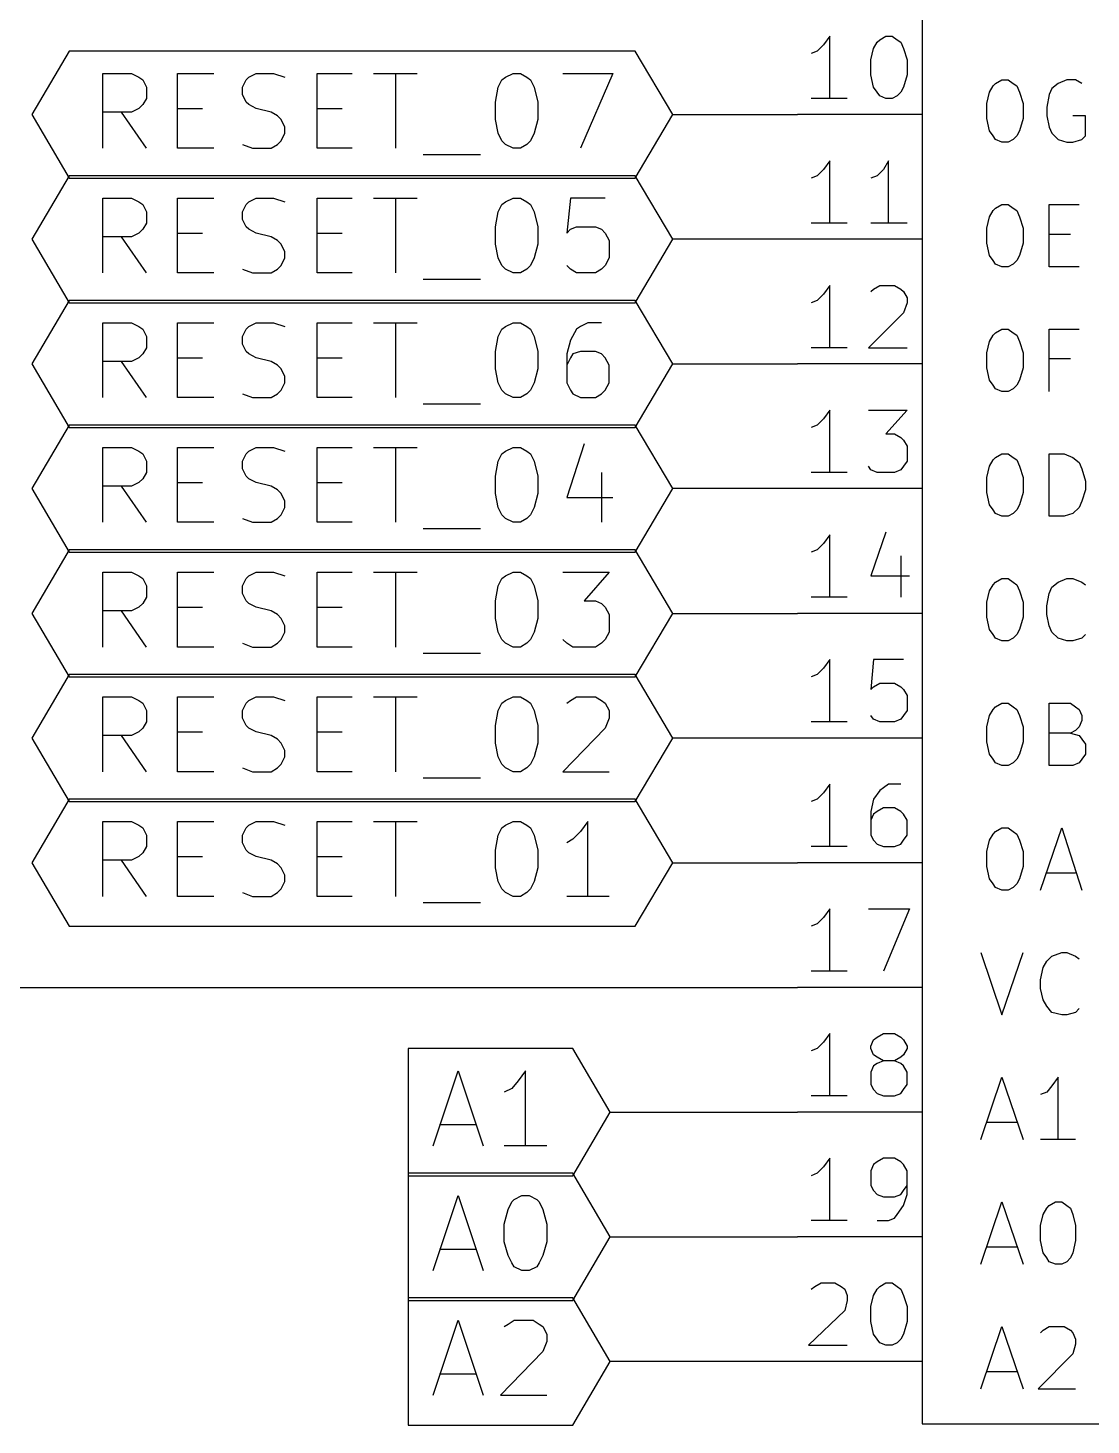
# Model space of a CAD drawing. Extents: x 10 to 287, y -200 to -10.
# Drawn here: x 35.13 to 56.78, y -92.74 to -64.27 of the extents above; entities that cross this region are included whole.
import ezdxf

# ---------------------------------------------------------------- set-up
doc = ezdxf.new("R2010")
doc.units = 0
doc.header["$MEASUREMENT"] = 0
for name, color, linetype in [('CYAN2', 4, 'CONTINUOUS'), ('GREEN2', 3, 'CONTINUOUS'), ('LYELLOW', 51, 'CONTINUOUS'), ('RED2', 1, 'CONTINUOUS')]:
    doc.layers.add(name, color=color, linetype=linetype)

msp = doc.modelspace()

# ---------------------------------------------------------------- linework, layer by layer
at = {"layer": 'CYAN2', "linetype": 'CONTINUOUS'}
for p, q in [((54.7116, -65.5828), (54.7878, -65.4558)), ((54.7878, -65.4558), (54.8386, -65.405)), ((54.8386, -65.405), (54.9656, -65.3288)), ((54.9656, -65.3288), (55.0926, -65.3288)), ((55.0926, -65.3288), (55.1942, -65.405)), ((55.1942, -65.405), (55.2704, -65.4558)), ((55.2704, -65.4558), (55.3212, -65.5828)), ((56.1086, -65.405), (55.9816, -65.5066)), ((56.2864, -65.3288), (56.1086, -65.405)), ((56.4642, -65.3288), (56.2864, -65.3288)), ((56.5912, -65.405), (56.4642, -65.3288)), ((54.6608, -65.8114), (54.7116, -65.5828)), ((55.3212, -65.5828), (55.3974, -65.8114)), ((55.9308, -65.6336), (55.88, -65.8876)), ((55.9816, -65.5066), (55.9308, -65.6336)), ((54.6608, -66.1162), (54.6608, -65.8114)), ((55.3974, -65.8114), (55.3974, -66.1162)), ((55.88, -65.8876), (55.88, -66.0654)), ((54.7116, -66.3702), (54.6608, -66.1162)), ((55.3974, -66.1162), (55.3212, -66.3702)), ((55.88, -66.0654), (55.9308, -66.294)), ((55.9308, -66.294), (55.9816, -66.421)), ((56.6674, -66.0654), (56.4134, -66.0654)), ((56.6674, -66.4718), (56.6674, -66.0654)), ((54.7878, -66.4718), (54.7116, -66.3702)), ((54.8386, -66.548), (54.7878, -66.4718)), ((54.9656, -66.5988), (54.8386, -66.548)), ((55.1942, -66.548), (55.0926, -66.5988)), ((55.2704, -66.4718), (55.1942, -66.548)), ((55.3212, -66.3702), (55.2704, -66.4718)), ((55.9816, -66.421), (56.1086, -66.548)), ((56.1086, -66.548), (56.2864, -66.5988)), ((56.4134, -66.5988), (56.5912, -66.548)), ((56.5912, -66.548), (56.6674, -66.4718)), ((55.0926, -66.5988), (54.9656, -66.5988)), ((56.2864, -66.5988), (56.4134, -66.5988)), ((54.7116, -68.1228), (54.7878, -67.9958)), ((54.7878, -67.9958), (54.8386, -67.945)), ((54.8386, -67.945), (54.9656, -67.8688)), ((54.9656, -67.8688), (55.0926, -67.8688)), ((55.0926, -67.8688), (55.1942, -67.945)), ((55.1942, -67.945), (55.2704, -67.9958)), ((55.2704, -67.9958), (55.3212, -68.1228)), ((55.9308, -69.1388), (55.9308, -67.8688)), ((55.9308, -67.8688), (56.5404, -67.8688)), ((54.6608, -68.3514), (54.7116, -68.1228)), ((55.3212, -68.1228), (55.3974, -68.3514)), ((54.6608, -68.6562), (54.6608, -68.3514)), ((55.3974, -68.3514), (55.3974, -68.6562)), ((55.9308, -68.4784), (56.3626, -68.4784)), ((54.7116, -68.9102), (54.6608, -68.6562)), ((55.3974, -68.6562), (55.3212, -68.9102)), ((54.7878, -69.0118), (54.7116, -68.9102)), ((54.8386, -69.088), (54.7878, -69.0118)), ((54.9656, -69.1388), (54.8386, -69.088)), ((55.0926, -69.1388), (54.9656, -69.1388)), ((55.1942, -69.088), (55.0926, -69.1388)), ((55.2704, -69.0118), (55.1942, -69.088)), ((55.3212, -68.9102), (55.2704, -69.0118)), ((56.5404, -69.1388), (55.9308, -69.1388)), ((54.7116, -70.6628), (54.7878, -70.5358)), ((54.7878, -70.5358), (54.8386, -70.485)), ((54.8386, -70.485), (54.9656, -70.4088)), ((54.9656, -70.4088), (55.0926, -70.4088)), ((55.0926, -70.4088), (55.1942, -70.485)), ((55.1942, -70.485), (55.2704, -70.5358)), ((55.2704, -70.5358), (55.3212, -70.6628)), ((55.9308, -71.6788), (55.9308, -70.4088)), ((55.9308, -70.4088), (56.5404, -70.4088)), ((54.6608, -70.8914), (54.7116, -70.6628)), ((55.3212, -70.6628), (55.3974, -70.8914)), ((54.6608, -71.1962), (54.6608, -70.8914)), ((55.3974, -70.8914), (55.3974, -71.1962)), ((56.3626, -71.0184), (55.9308, -71.0184)), ((54.7116, -71.4502), (54.6608, -71.1962)), ((55.3974, -71.1962), (55.3212, -71.4502)), ((54.7878, -71.5518), (54.7116, -71.4502)), ((54.8386, -71.628), (54.7878, -71.5518)), ((54.9656, -71.6788), (54.8386, -71.628)), ((55.0926, -71.6788), (54.9656, -71.6788)), ((55.1942, -71.628), (55.0926, -71.6788)), ((55.2704, -71.5518), (55.1942, -71.628)), ((55.3212, -71.4502), (55.2704, -71.5518)), ((54.7116, -73.2028), (54.7878, -73.0758)), ((54.7878, -73.0758), (54.8386, -73.025)), ((54.8386, -73.025), (54.9656, -72.9488)), ((54.9656, -72.9488), (55.0926, -72.9488)), ((55.0926, -72.9488), (55.1942, -73.025)), ((55.1942, -73.025), (55.2704, -73.0758)), ((55.2704, -73.0758), (55.3212, -73.2028)), ((55.9308, -74.2188), (55.9308, -72.9488)), ((55.9308, -72.9488), (56.2356, -72.9488)), ((56.2356, -72.9488), (56.4134, -73.025)), ((56.4134, -73.025), (56.5404, -73.1266)), ((56.5404, -73.1266), (56.5912, -73.2536)), ((54.6608, -73.4314), (54.7116, -73.2028)), ((55.3212, -73.2028), (55.3974, -73.4314)), ((56.5912, -73.2536), (56.6674, -73.5076)), ((54.6608, -73.7362), (54.6608, -73.4314)), ((55.3974, -73.4314), (55.3974, -73.7362)), ((56.6674, -73.6854), (56.5912, -73.914)), ((56.6674, -73.5076), (56.6674, -73.6854)), ((54.7116, -73.9902), (54.6608, -73.7362)), ((54.7878, -74.0918), (54.7116, -73.9902)), ((55.3212, -73.9902), (55.2704, -74.0918)), ((55.3974, -73.7362), (55.3212, -73.9902)), ((56.5912, -73.914), (56.5404, -74.041)), ((54.8386, -74.168), (54.7878, -74.0918)), ((54.9656, -74.2188), (54.8386, -74.168)), ((55.0926, -74.2188), (54.9656, -74.2188)), ((55.1942, -74.168), (55.0926, -74.2188)), ((55.2704, -74.0918), (55.1942, -74.168)), ((56.2356, -74.2188), (55.9308, -74.2188)), ((56.4134, -74.168), (56.2356, -74.2188)), ((56.5404, -74.041), (56.4134, -74.168)), ((54.7116, -75.7428), (54.7878, -75.6158)), ((54.7878, -75.6158), (54.8386, -75.565)), ((54.8386, -75.565), (54.9656, -75.4888)), ((54.9656, -75.4888), (55.0926, -75.4888)), ((55.0926, -75.4888), (55.1942, -75.565)), ((55.1942, -75.565), (55.2704, -75.6158)), ((55.2704, -75.6158), (55.3212, -75.7428)), ((55.9308, -75.7936), (55.9816, -75.6666)), ((55.9816, -75.6666), (56.1086, -75.565)), ((56.1086, -75.565), (56.2864, -75.4888)), ((56.2864, -75.4888), (56.4134, -75.4888)), ((56.4134, -75.4888), (56.5912, -75.565)), ((56.5912, -75.565), (56.6674, -75.6158)), ((54.6608, -75.9714), (54.7116, -75.7428)), ((54.6608, -76.2762), (54.6608, -75.9714)), ((55.3212, -75.7428), (55.3974, -75.9714)), ((55.3974, -75.9714), (55.3974, -76.2762)), ((55.88, -76.0476), (55.9308, -75.7936)), ((55.88, -76.2254), (55.88, -76.0476)), ((55.9308, -76.454), (55.88, -76.2254)), ((54.7116, -76.5302), (54.6608, -76.2762)), ((54.7878, -76.6318), (54.7116, -76.5302)), ((55.3212, -76.5302), (55.2704, -76.6318)), ((55.3974, -76.2762), (55.3212, -76.5302)), ((55.9816, -76.581), (55.9308, -76.454)), ((54.8386, -76.708), (54.7878, -76.6318)), ((54.9656, -76.7588), (54.8386, -76.708)), ((55.0926, -76.7588), (54.9656, -76.7588)), ((55.1942, -76.708), (55.0926, -76.7588)), ((55.2704, -76.6318), (55.1942, -76.708)), ((56.1086, -76.708), (55.9816, -76.581)), ((56.2864, -76.7588), (56.1086, -76.708)), ((56.4134, -76.7588), (56.2864, -76.7588)), ((56.5912, -76.708), (56.4134, -76.7588)), ((56.6674, -76.6318), (56.5912, -76.708)), ((54.7116, -78.2828), (54.7878, -78.1558)), ((54.7878, -78.1558), (54.8386, -78.105)), ((54.8386, -78.105), (54.9656, -78.0288)), ((54.9656, -78.0288), (55.0926, -78.0288)), ((55.0926, -78.0288), (55.1942, -78.105)), ((55.1942, -78.105), (55.2704, -78.1558)), ((55.2704, -78.1558), (55.3212, -78.2828)), ((55.9308, -79.2988), (55.9308, -78.0288)), ((55.9308, -78.0288), (56.3626, -78.0288)), ((56.3626, -78.0288), (56.4642, -78.105)), ((56.4642, -78.105), (56.5404, -78.1558)), ((56.5404, -78.1558), (56.5912, -78.2828)), ((54.6608, -78.5114), (54.7116, -78.2828)), ((54.6608, -78.8162), (54.6608, -78.5114)), ((55.3212, -78.2828), (55.3974, -78.5114)), ((55.3974, -78.5114), (55.3974, -78.8162)), ((56.5404, -78.5114), (56.4642, -78.5876)), ((56.5912, -78.3844), (56.5404, -78.5114)), ((56.5912, -78.2828), (56.5912, -78.3844)), ((54.7116, -79.0702), (54.6608, -78.8162)), ((55.3974, -78.8162), (55.3212, -79.0702)), ((56.3626, -78.6384), (55.9308, -78.6384)), ((56.4642, -78.5876), (56.3626, -78.6384)), ((56.3626, -78.6384), (56.5404, -78.6892)), ((56.5404, -78.6892), (56.5912, -78.7654)), ((56.5912, -78.7654), (56.6674, -78.867)), ((54.7878, -79.1718), (54.7116, -79.0702)), ((55.3212, -79.0702), (55.2704, -79.1718)), ((56.6674, -79.0702), (56.5912, -79.1718)), ((56.6674, -78.867), (56.6674, -79.0702)), ((54.8386, -79.248), (54.7878, -79.1718)), ((54.9656, -79.2988), (54.8386, -79.248)), ((55.0926, -79.2988), (54.9656, -79.2988)), ((55.1942, -79.248), (55.0926, -79.2988)), ((55.2704, -79.1718), (55.1942, -79.248)), ((56.4134, -79.2988), (55.9308, -79.2988)), ((56.5404, -79.248), (56.4134, -79.2988)), ((56.5912, -79.1718), (56.5404, -79.248)), ((54.6608, -81.0514), (54.7116, -80.8228)), ((54.7116, -80.8228), (54.7878, -80.6958)), ((54.7878, -80.6958), (54.8386, -80.645)), ((54.8386, -80.645), (54.9656, -80.5688)), ((54.9656, -80.5688), (55.0926, -80.5688)), ((55.0926, -80.5688), (55.1942, -80.645)), ((55.1942, -80.645), (55.2704, -80.6958)), ((55.2704, -80.6958), (55.3212, -80.8228)), ((55.3212, -80.8228), (55.3974, -81.0514)), ((55.753, -81.8388), (56.1848, -80.5688)), ((56.1848, -80.5688), (56.5912, -81.8388)), ((54.6608, -81.3562), (54.6608, -81.0514)), ((55.3974, -81.0514), (55.3974, -81.3562)), ((54.7116, -81.6102), (54.6608, -81.3562)), ((55.3974, -81.3562), (55.3212, -81.6102)), ((54.7878, -81.7118), (54.7116, -81.6102)), ((55.3212, -81.6102), (55.2704, -81.7118)), ((55.88, -81.4832), (56.4642, -81.4832)), ((54.8386, -81.788), (54.7878, -81.7118)), ((54.9656, -81.8388), (54.8386, -81.788)), ((55.0926, -81.8388), (54.9656, -81.8388)), ((55.1942, -81.788), (55.0926, -81.8388)), ((55.2704, -81.7118), (55.1942, -81.788)), ((54.5338, -83.1088), (54.9656, -84.3788)), ((54.9656, -84.3788), (55.3974, -83.1088)), ((55.8038, -83.4136), (55.88, -83.2866)), ((55.88, -83.2866), (55.9816, -83.185)), ((55.9816, -83.185), (56.1848, -83.1088)), ((56.1848, -83.1088), (56.2864, -83.1088)), ((56.2864, -83.1088), (56.4642, -83.185)), ((56.4642, -83.185), (56.5404, -83.2358)), ((55.753, -83.6676), (55.8038, -83.4136)), ((55.753, -83.8454), (55.753, -83.6676)), ((55.8038, -84.074), (55.753, -83.8454)), ((55.88, -84.201), (55.8038, -84.074)), ((55.9816, -84.328), (55.88, -84.201)), ((56.1848, -84.3788), (55.9816, -84.328)), ((56.2864, -84.3788), (56.1848, -84.3788)), ((56.4642, -84.328), (56.2864, -84.3788)), ((56.5404, -84.2518), (56.4642, -84.328)), ((54.5338, -86.9188), (54.9656, -85.6488)), ((54.9656, -85.6488), (55.3974, -86.9188)), ((56.1086, -85.6488), (55.9816, -85.8266)), ((56.1086, -86.9188), (56.1086, -85.6488)), ((55.9816, -85.8266), (55.88, -85.9536)), ((55.88, -85.9536), (55.753, -86.0044)), ((54.6608, -86.5632), (55.2704, -86.5632)), ((56.4642, -86.9188), (55.753, -86.9188)), ((54.5338, -89.4588), (54.9656, -88.1888)), ((54.9656, -88.1888), (55.3974, -89.4588)), ((55.9308, -88.265), (56.0578, -88.1888)), ((56.0578, -88.1888), (56.1848, -88.1888)), ((56.1848, -88.1888), (56.2864, -88.265)), ((55.753, -88.6714), (55.8038, -88.4428)), ((55.8038, -88.4428), (55.88, -88.3158)), ((55.88, -88.3158), (55.9308, -88.265)), ((56.2864, -88.265), (56.3626, -88.3158)), ((56.3626, -88.3158), (56.4134, -88.4428)), ((56.4134, -88.4428), (56.4642, -88.6714)), ((55.753, -88.9762), (55.753, -88.6714)), ((56.4642, -88.6714), (56.4642, -88.9762)), ((55.8038, -89.2302), (55.753, -88.9762)), ((56.4642, -88.9762), (56.4134, -89.2302)), ((54.6608, -89.1032), (55.2704, -89.1032)), ((55.88, -89.3318), (55.8038, -89.2302)), ((55.9308, -89.408), (55.88, -89.3318)), ((56.3626, -89.3318), (56.2864, -89.408)), ((56.4134, -89.2302), (56.3626, -89.3318)), ((56.0578, -89.4588), (55.9308, -89.408)), ((56.1848, -89.4588), (56.0578, -89.4588)), ((56.2864, -89.408), (56.1848, -89.4588)), ((54.5338, -91.9988), (54.9656, -90.7288)), ((54.9656, -90.7288), (55.3974, -91.9988)), ((55.8038, -90.805), (55.9308, -90.7288)), ((55.9308, -90.7288), (56.2356, -90.7288)), ((56.2356, -90.7288), (56.3626, -90.805)), ((55.753, -90.8558), (55.8038, -90.805)), ((56.3626, -90.805), (56.4134, -90.8558)), ((56.4134, -90.8558), (56.4642, -90.9828)), ((56.4642, -90.9828), (56.4642, -91.0844)), ((56.4134, -91.2876), (55.7022, -91.9988)), ((56.4642, -91.0844), (56.4134, -91.2876)), ((54.6608, -91.6432), (55.2704, -91.6432)), ((55.7022, -91.9988), (56.4642, -91.9988))]:
    msp.add_line(p, q, dxfattribs=at)
at = {"layer": 'GREEN2', "linetype": 'CONTINUOUS'}
for p, q in [((48.26, -66.04), (50.8, -66.04)), ((50.8, -68.58), (48.26, -68.58)), ((48.26, -71.12), (50.8, -71.12)), ((50.8, -73.66), (48.26, -73.66)), ((48.26, -76.2), (50.8, -76.2)), ((50.8, -78.74), (48.26, -78.74)), ((48.26, -81.28), (50.8, -81.28)), ((33.02, -83.82), (50.8, -83.82)), ((46.99, -86.36), (50.8, -86.36)), ((46.99, -88.9), (50.8, -88.9)), ((50.8, -91.44), (46.99, -91.44))]:
    msp.add_line(p, q, dxfattribs=at)
at = {"layer": 'LYELLOW', "linetype": 'CONTINUOUS'}
for p, q in [((53.34, -41.91), (53.34, -92.71)), ((53.34, -92.71), (76.2, -92.71))]:
    msp.add_line(p, q, dxfattribs=at)
at = {"layer": 'RED2', "linetype": 'CONTINUOUS'}
for p, q in [((53.34, -41.91), (53.34, -92.71)), ((51.4604, -64.4398), (51.3334, -64.6176)), ((51.4604, -65.7098), (51.4604, -64.4398)), ((52.3494, -64.6938), (52.4256, -64.5668)), ((52.4256, -64.5668), (52.4764, -64.516)), ((52.4764, -64.516), (52.6034, -64.4398)), ((52.6034, -64.4398), (52.7304, -64.4398)), ((52.7304, -64.4398), (52.832, -64.516)), ((52.832, -64.516), (52.9082, -64.5668)), ((52.9082, -64.5668), (52.959, -64.6938)), ((35.9664, -64.7446), (35.2044, -66.04)), ((47.498, -64.7446), (35.9664, -64.7446)), ((48.26, -66.04), (47.498, -64.7446)), ((51.2064, -64.7446), (51.0794, -64.7954)), ((51.3334, -64.6176), (51.2064, -64.7446)), ((52.2986, -64.9224), (52.3494, -64.6938)), ((52.959, -64.6938), (53.0352, -64.9224)), ((52.2986, -65.2272), (52.2986, -64.9224)), ((53.0352, -64.9224), (53.0352, -65.2272)), ((36.6522, -66.7258), (36.6522, -65.2018)), ((36.6522, -65.2018), (37.2364, -65.2018)), ((37.2364, -65.2018), (37.3888, -65.278)), ((37.3888, -65.278), (37.465, -65.3288)), ((37.465, -65.3288), (37.5412, -65.4812)), ((38.1762, -66.7258), (38.1762, -65.2018)), ((38.1762, -65.2018), (38.9128, -65.2018)), ((39.497, -65.4812), (39.5732, -65.3288)), ((39.5732, -65.3288), (39.624, -65.278)), ((39.624, -65.278), (39.7764, -65.2018)), ((39.7764, -65.2018), (40.132, -65.2018)), ((40.132, -65.2018), (40.3606, -65.278)), ((41.021, -66.7258), (41.021, -65.2018)), ((41.021, -65.2018), (41.7322, -65.2018)), ((42.164, -65.2018), (43.053, -65.2018)), ((42.6212, -66.7258), (42.6212, -65.2018)), ((44.704, -65.4812), (44.7802, -65.3288)), ((44.7802, -65.3288), (44.8564, -65.278)), ((44.8564, -65.278), (45.0088, -65.2018)), ((45.0088, -65.2018), (45.1612, -65.2018)), ((45.1612, -65.2018), (45.2882, -65.278)), ((45.2882, -65.278), (45.3644, -65.3288)), ((45.3644, -65.3288), (45.4406, -65.4812)), ((46.0248, -65.2018), (47.0408, -65.2018)), ((47.0408, -65.2018), (46.3804, -66.7258)), ((52.3494, -65.4812), (52.2986, -65.2272)), ((53.0352, -65.2272), (52.959, -65.4812)), ((37.5412, -65.7098), (37.465, -65.8368)), ((37.5412, -65.4812), (37.5412, -65.7098)), ((39.497, -65.6336), (39.497, -65.4812)), ((39.5732, -65.786), (39.497, -65.6336)), ((44.6532, -65.786), (44.704, -65.4812)), ((45.4406, -65.4812), (45.5168, -65.786)), ((51.816, -65.7098), (51.0794, -65.7098)), ((52.4256, -65.5828), (52.3494, -65.4812)), ((52.4764, -65.659), (52.4256, -65.5828)), ((52.6034, -65.7098), (52.4764, -65.659)), ((52.7304, -65.7098), (52.6034, -65.7098)), ((52.832, -65.659), (52.7304, -65.7098)), ((52.9082, -65.5828), (52.832, -65.659)), ((52.959, -65.4812), (52.9082, -65.5828)), ((37.2364, -65.9892), (36.6522, -65.9892)), ((37.5412, -66.7258), (37.0332, -65.9892)), ((37.3888, -65.913), (37.2364, -65.9892)), ((37.465, -65.8368), (37.3888, -65.913)), ((38.1762, -65.913), (38.6842, -65.913)), ((39.624, -65.8368), (39.5732, -65.786)), ((39.7764, -65.913), (39.624, -65.8368)), ((40.0812, -65.9892), (39.7764, -65.913)), ((40.2082, -66.0654), (40.0812, -65.9892)), ((41.021, -65.913), (41.529, -65.913)), ((44.6532, -66.1416), (44.6532, -65.786)), ((45.5168, -65.786), (45.5168, -66.1416)), ((35.2044, -66.04), (35.9664, -67.3354)), ((40.2844, -66.1416), (40.2082, -66.0654)), ((40.3606, -66.294), (40.2844, -66.1416)), ((40.3606, -66.421), (40.3606, -66.294)), ((44.704, -66.421), (44.6532, -66.1416)), ((45.5168, -66.1416), (45.4406, -66.421)), ((47.498, -67.3354), (48.26, -66.04)), ((53.34, -66.04), (50.8, -66.04)), ((40.2082, -66.6496), (40.2844, -66.5734)), ((40.2844, -66.5734), (40.3606, -66.421)), ((44.7802, -66.5734), (44.704, -66.421)), ((44.8564, -66.6496), (44.7802, -66.5734)), ((45.3644, -66.5734), (45.2882, -66.6496)), ((45.4406, -66.421), (45.3644, -66.5734)), ((38.9128, -66.7258), (38.1762, -66.7258)), ((39.497, -66.6496), (39.7002, -66.7258)), ((39.7002, -66.7258), (40.0812, -66.7258)), ((40.0812, -66.7258), (40.2082, -66.6496)), ((41.7322, -66.7258), (41.021, -66.7258)), ((43.18, -66.8528), (44.3484, -66.8528)), ((45.0088, -66.7258), (44.8564, -66.6496)), ((45.1612, -66.7258), (45.0088, -66.7258)), ((45.2882, -66.6496), (45.1612, -66.7258)), ((51.3334, -67.1576), (51.2064, -67.2846)), ((51.4604, -66.9798), (51.3334, -67.1576)), ((51.4604, -68.2498), (51.4604, -66.9798)), ((52.5526, -67.1576), (52.4256, -67.2846)), ((52.6542, -66.9798), (52.5526, -67.1576)), ((52.6542, -68.2498), (52.6542, -66.9798)), ((35.9664, -67.2846), (35.2044, -68.58)), ((47.498, -67.2846), (35.9664, -67.2846)), ((35.9664, -67.3354), (47.498, -67.3354)), ((48.26, -68.58), (47.498, -67.2846)), ((51.2064, -67.2846), (51.0794, -67.3354)), ((52.4256, -67.2846), (52.2986, -67.3354)), ((36.6522, -69.2658), (36.6522, -67.7418)), ((36.6522, -67.7418), (37.2364, -67.7418)), ((37.2364, -67.7418), (37.3888, -67.818)), ((37.3888, -67.818), (37.465, -67.8688)), ((37.465, -67.8688), (37.5412, -68.0212)), ((38.1762, -69.2658), (38.1762, -67.7418)), ((38.1762, -67.7418), (38.9128, -67.7418)), ((39.497, -68.0212), (39.5732, -67.8688)), ((39.5732, -67.8688), (39.624, -67.818)), ((39.624, -67.818), (39.7764, -67.7418)), ((39.7764, -67.7418), (40.132, -67.7418)), ((40.132, -67.7418), (40.3606, -67.818)), ((41.021, -69.2658), (41.021, -67.7418)), ((41.021, -67.7418), (41.7322, -67.7418)), ((42.164, -67.7418), (43.053, -67.7418)), ((42.6212, -69.2658), (42.6212, -67.7418)), ((44.704, -68.0212), (44.7802, -67.8688)), ((44.7802, -67.8688), (44.8564, -67.818)), ((44.8564, -67.818), (45.0088, -67.7418)), ((45.0088, -67.7418), (45.1612, -67.7418)), ((45.1612, -67.7418), (45.2882, -67.818)), ((45.2882, -67.818), (45.3644, -67.8688)), ((45.3644, -67.8688), (45.4406, -68.0212)), ((46.1772, -67.7418), (46.101, -68.453)), ((46.8884, -67.7418), (46.1772, -67.7418)), ((37.5412, -68.2498), (37.465, -68.3768)), ((37.5412, -68.0212), (37.5412, -68.2498)), ((39.497, -68.1736), (39.497, -68.0212)), ((39.5732, -68.326), (39.497, -68.1736)), ((44.6532, -68.326), (44.704, -68.0212)), ((45.4406, -68.0212), (45.5168, -68.326)), ((51.816, -68.2498), (51.0794, -68.2498)), ((53.0352, -68.2498), (52.2986, -68.2498)), ((35.2044, -68.58), (35.9664, -69.8754)), ((37.2364, -68.5292), (36.6522, -68.5292)), ((37.5412, -69.2658), (37.0332, -68.5292)), ((37.3888, -68.453), (37.2364, -68.5292)), ((37.465, -68.3768), (37.3888, -68.453)), ((38.1762, -68.453), (38.6842, -68.453)), ((39.624, -68.3768), (39.5732, -68.326)), ((39.7764, -68.453), (39.624, -68.3768)), ((40.0812, -68.5292), (39.7764, -68.453)), ((40.2082, -68.6054), (40.0812, -68.5292)), ((41.021, -68.453), (41.529, -68.453)), ((44.6532, -68.6816), (44.6532, -68.326)), ((45.5168, -68.326), (45.5168, -68.6816)), ((46.101, -68.453), (46.1772, -68.3768)), ((46.1772, -68.3768), (46.3042, -68.326)), ((46.3042, -68.326), (46.6852, -68.326)), ((46.6852, -68.326), (46.8122, -68.3768)), ((46.8122, -68.3768), (46.8884, -68.453)), ((46.8884, -68.453), (46.9646, -68.6054)), ((47.498, -69.8754), (48.26, -68.58)), ((53.34, -68.58), (50.8, -68.58)), ((40.2844, -68.6816), (40.2082, -68.6054)), ((40.3606, -68.834), (40.2844, -68.6816)), ((40.3606, -68.961), (40.3606, -68.834)), ((44.704, -68.961), (44.6532, -68.6816)), ((45.5168, -68.6816), (45.4406, -68.961)), ((46.9646, -68.6054), (46.9646, -68.961)), ((40.2082, -69.1896), (40.2844, -69.1134)), ((40.2844, -69.1134), (40.3606, -68.961)), ((44.7802, -69.1134), (44.704, -68.961)), ((44.8564, -69.1896), (44.7802, -69.1134)), ((45.3644, -69.1134), (45.2882, -69.1896)), ((45.4406, -68.961), (45.3644, -69.1134)), ((46.1772, -69.1896), (46.101, -69.1134)), ((46.8884, -69.1134), (46.8122, -69.1896)), ((46.9646, -68.961), (46.8884, -69.1134)), ((38.9128, -69.2658), (38.1762, -69.2658)), ((39.497, -69.1896), (39.7002, -69.2658)), ((39.7002, -69.2658), (40.0812, -69.2658)), ((40.0812, -69.2658), (40.2082, -69.1896)), ((41.7322, -69.2658), (41.021, -69.2658)), ((43.18, -69.3928), (44.3484, -69.3928)), ((45.0088, -69.2658), (44.8564, -69.1896)), ((45.1612, -69.2658), (45.0088, -69.2658)), ((45.2882, -69.1896), (45.1612, -69.2658)), ((46.3042, -69.2658), (46.1772, -69.1896)), ((46.6852, -69.2658), (46.3042, -69.2658)), ((46.8122, -69.1896), (46.6852, -69.2658)), ((51.3334, -69.6976), (51.2064, -69.8246)), ((51.4604, -69.5198), (51.3334, -69.6976)), ((51.4604, -70.7898), (51.4604, -69.5198)), ((52.2986, -69.6468), (52.3494, -69.596)), ((52.3494, -69.596), (52.4764, -69.5198)), ((52.4764, -69.5198), (52.7812, -69.5198)), ((52.7812, -69.5198), (52.9082, -69.596)), ((52.9082, -69.596), (52.959, -69.6468)), ((52.959, -69.6468), (53.0352, -69.7738)), ((35.9664, -69.8246), (35.2044, -71.12)), ((47.498, -69.8246), (35.9664, -69.8246)), ((35.9664, -69.8754), (47.498, -69.8754)), ((48.26, -71.12), (47.498, -69.8246)), ((51.2064, -69.8246), (51.0794, -69.8754)), ((53.0352, -69.8754), (52.959, -70.0786)), ((53.0352, -69.7738), (53.0352, -69.8754)), ((36.6522, -71.8058), (36.6522, -70.2818)), ((36.6522, -70.2818), (37.2364, -70.2818)), ((37.2364, -70.2818), (37.3888, -70.358)), ((38.1762, -71.8058), (38.1762, -70.2818)), ((38.1762, -70.2818), (38.9128, -70.2818)), ((39.624, -70.358), (39.7764, -70.2818)), ((39.7764, -70.2818), (40.132, -70.2818)), ((40.132, -70.2818), (40.3606, -70.358)), ((41.021, -71.8058), (41.021, -70.2818)), ((41.021, -70.2818), (41.7322, -70.2818)), ((42.164, -70.2818), (43.053, -70.2818)), ((42.6212, -71.8058), (42.6212, -70.2818)), ((44.8564, -70.358), (45.0088, -70.2818)), ((45.0088, -70.2818), (45.1612, -70.2818)), ((45.1612, -70.2818), (45.2882, -70.358)), ((46.5328, -70.2818), (46.3804, -70.358)), ((46.8122, -70.2818), (46.5328, -70.2818)), ((52.959, -70.0786), (52.2478, -70.7898)), ((37.3888, -70.358), (37.465, -70.4088)), ((37.465, -70.4088), (37.5412, -70.5612)), ((37.5412, -70.5612), (37.5412, -70.7898)), ((39.497, -70.5612), (39.5732, -70.4088)), ((39.497, -70.7136), (39.497, -70.5612)), ((39.5732, -70.4088), (39.624, -70.358)), ((44.6532, -70.866), (44.704, -70.5612)), ((44.704, -70.5612), (44.7802, -70.4088)), ((44.7802, -70.4088), (44.8564, -70.358)), ((45.2882, -70.358), (45.3644, -70.4088)), ((45.3644, -70.4088), (45.4406, -70.5612)), ((45.4406, -70.5612), (45.5168, -70.866)), ((46.3042, -70.4088), (46.1772, -70.6374)), ((46.3804, -70.358), (46.3042, -70.4088)), ((37.5412, -70.7898), (37.465, -70.9168)), ((39.5732, -70.866), (39.497, -70.7136)), ((39.624, -70.9168), (39.5732, -70.866)), ((44.6532, -71.2216), (44.6532, -70.866)), ((45.5168, -70.866), (45.5168, -71.2216)), ((46.1772, -70.6374), (46.101, -70.9168)), ((46.3804, -70.866), (46.228, -70.9168)), ((46.6852, -70.866), (46.3804, -70.866)), ((46.8122, -70.9168), (46.6852, -70.866)), ((51.816, -70.7898), (51.0794, -70.7898)), ((52.2478, -70.7898), (53.0352, -70.7898)), ((35.2044, -71.12), (35.9664, -72.4154)), ((37.2364, -71.0692), (36.6522, -71.0692)), ((37.5412, -71.8058), (37.0332, -71.0692)), ((37.3888, -70.993), (37.2364, -71.0692)), ((37.465, -70.9168), (37.3888, -70.993)), ((38.1762, -70.993), (38.6842, -70.993)), ((39.7764, -70.993), (39.624, -70.9168)), ((40.0812, -71.0692), (39.7764, -70.993)), ((40.2082, -71.1454), (40.0812, -71.0692)), ((40.2844, -71.2216), (40.2082, -71.1454)), ((41.021, -70.993), (41.529, -70.993)), ((46.101, -70.9168), (46.101, -71.501)), ((46.1772, -70.993), (46.101, -71.1454)), ((46.228, -70.9168), (46.1772, -70.993)), ((46.8884, -70.993), (46.8122, -70.9168)), ((46.9646, -71.1454), (46.8884, -70.993)), ((46.9646, -71.501), (46.9646, -71.1454)), ((47.498, -72.4154), (48.26, -71.12)), ((53.34, -71.12), (50.8, -71.12)), ((40.3606, -71.374), (40.2844, -71.2216)), ((40.3606, -71.501), (40.3606, -71.374)), ((44.704, -71.501), (44.6532, -71.2216)), ((45.5168, -71.2216), (45.4406, -71.501)), ((40.2082, -71.7296), (40.2844, -71.6534)), ((40.2844, -71.6534), (40.3606, -71.501)), ((44.7802, -71.6534), (44.704, -71.501)), ((44.8564, -71.7296), (44.7802, -71.6534)), ((45.3644, -71.6534), (45.2882, -71.7296)), ((45.4406, -71.501), (45.3644, -71.6534)), ((46.101, -71.501), (46.1772, -71.6534)), ((46.1772, -71.6534), (46.228, -71.7296)), ((46.8122, -71.7296), (46.8884, -71.6534)), ((46.8884, -71.6534), (46.9646, -71.501)), ((38.9128, -71.8058), (38.1762, -71.8058)), ((39.497, -71.7296), (39.7002, -71.8058)), ((39.7002, -71.8058), (40.0812, -71.8058)), ((40.0812, -71.8058), (40.2082, -71.7296)), ((41.7322, -71.8058), (41.021, -71.8058)), ((43.18, -71.9328), (44.3484, -71.9328)), ((45.0088, -71.8058), (44.8564, -71.7296)), ((45.1612, -71.8058), (45.0088, -71.8058)), ((45.2882, -71.7296), (45.1612, -71.8058)), ((46.228, -71.7296), (46.3804, -71.8058)), ((46.3804, -71.8058), (46.6852, -71.8058)), ((46.6852, -71.8058), (46.8122, -71.7296)), ((51.3334, -72.2376), (51.2064, -72.3646)), ((51.4604, -72.0598), (51.3334, -72.2376)), ((51.4604, -73.3298), (51.4604, -72.0598)), ((52.2478, -72.0598), (53.0352, -72.0598)), ((53.0352, -72.0598), (52.6034, -72.5424)), ((35.9664, -72.3646), (35.2044, -73.66)), ((47.498, -72.3646), (35.9664, -72.3646)), ((35.9664, -72.4154), (47.498, -72.4154)), ((48.26, -73.66), (47.498, -72.3646)), ((51.2064, -72.3646), (51.0794, -72.4154)), ((52.6034, -72.5424), (52.7812, -72.5424)), ((52.7812, -72.5424), (52.9082, -72.6186)), ((36.6522, -74.3458), (36.6522, -72.8218)), ((36.6522, -72.8218), (37.2364, -72.8218)), ((37.2364, -72.8218), (37.3888, -72.898)), ((38.1762, -74.3458), (38.1762, -72.8218)), ((38.1762, -72.8218), (38.9128, -72.8218)), ((39.624, -72.898), (39.7764, -72.8218)), ((39.7764, -72.8218), (40.132, -72.8218)), ((40.132, -72.8218), (40.3606, -72.898)), ((41.021, -74.3458), (41.021, -72.8218)), ((41.021, -72.8218), (41.7322, -72.8218)), ((42.164, -72.8218), (43.053, -72.8218)), ((42.6212, -74.3458), (42.6212, -72.8218)), ((44.8564, -72.898), (45.0088, -72.8218)), ((45.0088, -72.8218), (45.1612, -72.8218)), ((45.1612, -72.8218), (45.2882, -72.898)), ((46.4566, -72.7456), (46.101, -73.8378)), ((52.9082, -72.6186), (52.959, -72.6694)), ((52.959, -72.6694), (53.0352, -72.7964)), ((53.0352, -72.7964), (53.0352, -73.1012)), ((37.3888, -72.898), (37.465, -72.9488)), ((37.465, -72.9488), (37.5412, -73.1012)), ((37.5412, -73.1012), (37.5412, -73.3298)), ((39.497, -73.1012), (39.5732, -72.9488)), ((39.497, -73.2536), (39.497, -73.1012)), ((39.5732, -72.9488), (39.624, -72.898)), ((44.6532, -73.406), (44.704, -73.1012)), ((44.704, -73.1012), (44.7802, -72.9488)), ((44.7802, -72.9488), (44.8564, -72.898)), ((45.2882, -72.898), (45.3644, -72.9488)), ((45.3644, -72.9488), (45.4406, -73.1012)), ((45.4406, -73.1012), (45.5168, -73.406)), ((53.0352, -73.1012), (52.959, -73.2028)), ((37.5412, -73.3298), (37.465, -73.4568)), ((39.5732, -73.406), (39.497, -73.2536)), ((39.624, -73.4568), (39.5732, -73.406)), ((44.6532, -73.7616), (44.6532, -73.406)), ((45.5168, -73.406), (45.5168, -73.7616)), ((46.8122, -73.3298), (46.8122, -74.3458)), ((51.816, -73.3298), (51.0794, -73.3298)), ((52.2986, -73.279), (52.2478, -73.2028)), ((52.4256, -73.3298), (52.2986, -73.279)), ((52.7812, -73.3298), (52.4256, -73.3298)), ((52.9082, -73.279), (52.7812, -73.3298)), ((52.959, -73.2028), (52.9082, -73.279)), ((35.2044, -73.66), (35.9664, -74.9554)), ((37.2364, -73.6092), (36.6522, -73.6092)), ((37.5412, -74.3458), (37.0332, -73.6092)), ((37.3888, -73.533), (37.2364, -73.6092)), ((37.465, -73.4568), (37.3888, -73.533)), ((38.1762, -73.533), (38.6842, -73.533)), ((39.7764, -73.533), (39.624, -73.4568)), ((40.0812, -73.6092), (39.7764, -73.533)), ((40.2082, -73.6854), (40.0812, -73.6092)), ((40.2844, -73.7616), (40.2082, -73.6854)), ((41.021, -73.533), (41.529, -73.533)), ((47.498, -74.9554), (48.26, -73.66)), ((53.34, -73.66), (50.8, -73.66)), ((40.3606, -73.914), (40.2844, -73.7616)), ((40.3606, -74.041), (40.3606, -73.914)), ((44.704, -74.041), (44.6532, -73.7616)), ((45.5168, -73.7616), (45.4406, -74.041)), ((46.101, -73.8378), (47.0408, -73.8378)), ((39.497, -74.2696), (39.7002, -74.3458)), ((40.0812, -74.3458), (40.2082, -74.2696)), ((40.2082, -74.2696), (40.2844, -74.1934)), ((40.2844, -74.1934), (40.3606, -74.041)), ((44.7802, -74.1934), (44.704, -74.041)), ((44.8564, -74.2696), (44.7802, -74.1934)), ((45.0088, -74.3458), (44.8564, -74.2696)), ((45.2882, -74.2696), (45.1612, -74.3458)), ((45.3644, -74.1934), (45.2882, -74.2696)), ((45.4406, -74.041), (45.3644, -74.1934)), ((38.9128, -74.3458), (38.1762, -74.3458)), ((39.7002, -74.3458), (40.0812, -74.3458)), ((41.7322, -74.3458), (41.021, -74.3458)), ((43.18, -74.4728), (44.3484, -74.4728)), ((45.1612, -74.3458), (45.0088, -74.3458)), ((52.6034, -74.549), (52.2986, -75.438)), ((51.3334, -74.7776), (51.2064, -74.9046)), ((51.4604, -74.5998), (51.3334, -74.7776)), ((51.4604, -75.8698), (51.4604, -74.5998)), ((35.9664, -74.9046), (35.2044, -76.2)), ((47.498, -74.9046), (35.9664, -74.9046)), ((35.9664, -74.9554), (47.498, -74.9554)), ((48.26, -76.2), (47.498, -74.9046)), ((51.2064, -74.9046), (51.0794, -74.9554)), ((52.9082, -75.0316), (52.9082, -75.8698)), ((36.6522, -76.8858), (36.6522, -75.3618)), ((36.6522, -75.3618), (37.2364, -75.3618)), ((37.2364, -75.3618), (37.3888, -75.438)), ((38.1762, -76.8858), (38.1762, -75.3618)), ((38.1762, -75.3618), (38.9128, -75.3618)), ((39.624, -75.438), (39.7764, -75.3618)), ((39.7764, -75.3618), (40.132, -75.3618)), ((40.132, -75.3618), (40.3606, -75.438)), ((41.021, -76.8858), (41.021, -75.3618)), ((41.021, -75.3618), (41.7322, -75.3618)), ((42.164, -75.3618), (43.053, -75.3618)), ((42.6212, -76.8858), (42.6212, -75.3618)), ((44.8564, -75.438), (45.0088, -75.3618)), ((45.0088, -75.3618), (45.1612, -75.3618)), ((45.1612, -75.3618), (45.2882, -75.438)), ((46.0248, -75.3618), (46.9646, -75.3618)), ((46.9646, -75.3618), (46.4566, -75.946)), ((37.3888, -75.438), (37.465, -75.4888)), ((37.465, -75.4888), (37.5412, -75.6412)), ((37.5412, -75.6412), (37.5412, -75.8698)), ((39.497, -75.6412), (39.5732, -75.4888)), ((39.497, -75.7936), (39.497, -75.6412)), ((39.5732, -75.4888), (39.624, -75.438)), ((44.6532, -75.946), (44.704, -75.6412)), ((44.704, -75.6412), (44.7802, -75.4888)), ((44.7802, -75.4888), (44.8564, -75.438)), ((45.2882, -75.438), (45.3644, -75.4888)), ((45.3644, -75.4888), (45.4406, -75.6412)), ((45.4406, -75.6412), (45.5168, -75.946)), ((52.2986, -75.438), (53.086, -75.438)), ((37.5412, -75.8698), (37.465, -75.9968)), ((39.5732, -75.946), (39.497, -75.7936)), ((39.624, -75.9968), (39.5732, -75.946)), ((44.6532, -76.3016), (44.6532, -75.946)), ((45.5168, -75.946), (45.5168, -76.3016)), ((46.4566, -75.946), (46.6852, -75.946)), ((46.6852, -75.946), (46.8122, -75.9968)), ((51.816, -75.8698), (51.0794, -75.8698)), ((35.2044, -76.2), (35.9664, -77.4954)), ((37.2364, -76.1492), (36.6522, -76.1492)), ((37.5412, -76.8858), (37.0332, -76.1492)), ((37.3888, -76.073), (37.2364, -76.1492)), ((37.465, -75.9968), (37.3888, -76.073)), ((38.1762, -76.073), (38.6842, -76.073)), ((39.7764, -76.073), (39.624, -75.9968)), ((40.0812, -76.1492), (39.7764, -76.073)), ((40.2082, -76.2254), (40.0812, -76.1492)), ((40.2844, -76.3016), (40.2082, -76.2254)), ((41.021, -76.073), (41.529, -76.073)), ((46.8122, -75.9968), (46.8884, -76.073)), ((46.8884, -76.073), (46.9646, -76.2254)), ((46.9646, -76.2254), (46.9646, -76.581)), ((47.498, -77.4954), (48.26, -76.2)), ((53.34, -76.2), (50.8, -76.2)), ((40.3606, -76.454), (40.2844, -76.3016)), ((40.3606, -76.581), (40.3606, -76.454)), ((44.704, -76.581), (44.6532, -76.3016)), ((45.5168, -76.3016), (45.4406, -76.581)), ((39.497, -76.8096), (39.7002, -76.8858)), ((40.0812, -76.8858), (40.2082, -76.8096)), ((40.2082, -76.8096), (40.2844, -76.7334)), ((40.2844, -76.7334), (40.3606, -76.581)), ((44.7802, -76.7334), (44.704, -76.581)), ((44.8564, -76.8096), (44.7802, -76.7334)), ((45.0088, -76.8858), (44.8564, -76.8096)), ((45.2882, -76.8096), (45.1612, -76.8858)), ((45.3644, -76.7334), (45.2882, -76.8096)), ((45.4406, -76.581), (45.3644, -76.7334)), ((46.101, -76.8096), (46.0248, -76.7334)), ((46.228, -76.8858), (46.101, -76.8096)), ((46.8122, -76.8096), (46.6852, -76.8858)), ((46.8884, -76.7334), (46.8122, -76.8096)), ((46.9646, -76.581), (46.8884, -76.7334)), ((38.9128, -76.8858), (38.1762, -76.8858)), ((39.7002, -76.8858), (40.0812, -76.8858)), ((41.7322, -76.8858), (41.021, -76.8858)), ((43.18, -77.0128), (44.3484, -77.0128)), ((45.1612, -76.8858), (45.0088, -76.8858)), ((46.6852, -76.8858), (46.228, -76.8858)), ((51.3334, -77.3176), (51.2064, -77.4446)), ((51.4604, -77.1398), (51.3334, -77.3176)), ((51.4604, -78.4098), (51.4604, -77.1398)), ((52.3494, -77.1398), (52.2986, -77.7494)), ((52.959, -77.1398), (52.3494, -77.1398)), ((35.9664, -77.4446), (35.2044, -78.74)), ((47.498, -77.4446), (35.9664, -77.4446)), ((35.9664, -77.4954), (47.498, -77.4954)), ((48.26, -78.74), (47.498, -77.4446)), ((51.2064, -77.4446), (51.0794, -77.4954)), ((52.3494, -77.6986), (52.4764, -77.6224)), ((52.4764, -77.6224), (52.7812, -77.6224)), ((52.7812, -77.6224), (52.9082, -77.6986)), ((36.6522, -79.4258), (36.6522, -77.9018)), ((36.6522, -77.9018), (37.2364, -77.9018)), ((37.2364, -77.9018), (37.3888, -77.978)), ((37.3888, -77.978), (37.465, -78.0288)), ((38.1762, -79.4258), (38.1762, -77.9018)), ((38.1762, -77.9018), (38.9128, -77.9018)), ((39.5732, -78.0288), (39.624, -77.978)), ((39.624, -77.978), (39.7764, -77.9018)), ((39.7764, -77.9018), (40.132, -77.9018)), ((40.132, -77.9018), (40.3606, -77.978)), ((41.021, -79.4258), (41.021, -77.9018)), ((41.021, -77.9018), (41.7322, -77.9018)), ((42.164, -77.9018), (43.053, -77.9018)), ((42.6212, -79.4258), (42.6212, -77.9018)), ((44.7802, -78.0288), (44.8564, -77.978)), ((44.8564, -77.978), (45.0088, -77.9018)), ((45.0088, -77.9018), (45.1612, -77.9018)), ((45.1612, -77.9018), (45.2882, -77.978)), ((45.2882, -77.978), (45.3644, -78.0288)), ((46.101, -78.0288), (46.1772, -77.978)), ((46.1772, -77.978), (46.3042, -77.9018)), ((46.3042, -77.9018), (46.6852, -77.9018)), ((46.6852, -77.9018), (46.8122, -77.978)), ((46.8122, -77.978), (46.8884, -78.0288)), ((52.2986, -77.7494), (52.3494, -77.6986)), ((52.9082, -77.6986), (52.959, -77.7494)), ((52.959, -77.7494), (53.0352, -77.8764)), ((53.0352, -77.8764), (53.0352, -78.1812)), ((37.465, -78.0288), (37.5412, -78.1812)), ((37.5412, -78.1812), (37.5412, -78.4098)), ((39.497, -78.1812), (39.5732, -78.0288)), ((39.497, -78.3336), (39.497, -78.1812)), ((44.6532, -78.486), (44.704, -78.1812)), ((44.704, -78.1812), (44.7802, -78.0288)), ((45.3644, -78.0288), (45.4406, -78.1812)), ((45.4406, -78.1812), (45.5168, -78.486)), ((46.8884, -78.0288), (46.9646, -78.1812)), ((46.9646, -78.1812), (46.9646, -78.3336)), ((53.0352, -78.1812), (52.959, -78.2828)), ((37.465, -78.5368), (37.3888, -78.613)), ((37.5412, -78.4098), (37.465, -78.5368)), ((39.5732, -78.486), (39.497, -78.3336)), ((39.624, -78.5368), (39.5732, -78.486)), ((39.7764, -78.613), (39.624, -78.5368)), ((44.6532, -78.8416), (44.6532, -78.486)), ((45.5168, -78.486), (45.5168, -78.8416)), ((46.8884, -78.5368), (46.0248, -79.4258)), ((46.9646, -78.3336), (46.8884, -78.5368)), ((51.816, -78.4098), (51.0794, -78.4098)), ((52.3494, -78.359), (52.2986, -78.2828)), ((52.4764, -78.4098), (52.3494, -78.359)), ((52.7812, -78.4098), (52.4764, -78.4098)), ((52.9082, -78.359), (52.7812, -78.4098)), ((52.959, -78.2828), (52.9082, -78.359)), ((35.2044, -78.74), (35.9664, -80.0354)), ((37.2364, -78.6892), (36.6522, -78.6892)), ((37.5412, -79.4258), (37.0332, -78.6892)), ((37.3888, -78.613), (37.2364, -78.6892)), ((38.1762, -78.613), (38.6842, -78.613)), ((40.0812, -78.6892), (39.7764, -78.613)), ((40.2082, -78.7654), (40.0812, -78.6892)), ((40.2844, -78.8416), (40.2082, -78.7654)), ((41.021, -78.613), (41.529, -78.613)), ((47.498, -80.0354), (48.26, -78.74)), ((53.34, -78.74), (50.8, -78.74)), ((40.3606, -78.994), (40.2844, -78.8416)), ((40.3606, -79.121), (40.3606, -78.994)), ((44.704, -79.121), (44.6532, -78.8416)), ((45.5168, -78.8416), (45.4406, -79.121)), ((39.497, -79.3496), (39.7002, -79.4258)), ((40.0812, -79.4258), (40.2082, -79.3496)), ((40.2082, -79.3496), (40.2844, -79.2734)), ((40.2844, -79.2734), (40.3606, -79.121)), ((44.7802, -79.2734), (44.704, -79.121)), ((44.8564, -79.3496), (44.7802, -79.2734)), ((45.0088, -79.4258), (44.8564, -79.3496)), ((45.2882, -79.3496), (45.1612, -79.4258)), ((45.3644, -79.2734), (45.2882, -79.3496)), ((45.4406, -79.121), (45.3644, -79.2734)), ((38.9128, -79.4258), (38.1762, -79.4258)), ((39.7002, -79.4258), (40.0812, -79.4258)), ((41.7322, -79.4258), (41.021, -79.4258)), ((43.18, -79.5528), (44.3484, -79.5528)), ((45.1612, -79.4258), (45.0088, -79.4258)), ((46.0248, -79.4258), (46.9646, -79.4258)), ((51.4604, -79.6798), (51.3334, -79.8576)), ((51.4604, -80.9498), (51.4604, -79.6798)), ((52.6542, -79.6798), (52.5526, -79.756)), ((52.9082, -79.6798), (52.6542, -79.6798)), ((51.3334, -79.8576), (51.2064, -79.9846)), ((52.4764, -79.8068), (52.3494, -79.9846)), ((52.5526, -79.756), (52.4764, -79.8068)), ((35.9664, -79.9846), (35.2044, -81.28)), ((47.498, -79.9846), (35.9664, -79.9846)), ((35.9664, -80.0354), (47.498, -80.0354)), ((48.26, -81.28), (47.498, -79.9846)), ((51.2064, -79.9846), (51.0794, -80.0354)), ((52.3494, -79.9846), (52.2986, -80.2386)), ((52.2986, -80.2386), (52.2986, -80.7212)), ((52.4256, -80.2386), (52.3494, -80.2894)), ((52.5526, -80.1624), (52.4256, -80.2386)), ((52.7812, -80.1624), (52.5526, -80.1624)), ((52.9082, -80.2386), (52.7812, -80.1624)), ((52.959, -80.2894), (52.9082, -80.2386)), ((36.6522, -81.9658), (36.6522, -80.4418)), ((36.6522, -80.4418), (37.2364, -80.4418)), ((37.2364, -80.4418), (37.3888, -80.518)), ((37.3888, -80.518), (37.465, -80.5688)), ((38.1762, -81.9658), (38.1762, -80.4418)), ((38.1762, -80.4418), (38.9128, -80.4418)), ((39.5732, -80.5688), (39.624, -80.518)), ((39.624, -80.518), (39.7764, -80.4418)), ((39.7764, -80.4418), (40.132, -80.4418)), ((40.132, -80.4418), (40.3606, -80.518)), ((41.021, -81.9658), (41.021, -80.4418)), ((41.021, -80.4418), (41.7322, -80.4418)), ((42.164, -80.4418), (43.053, -80.4418)), ((42.6212, -81.9658), (42.6212, -80.4418)), ((44.7802, -80.5688), (44.8564, -80.518)), ((44.8564, -80.518), (45.0088, -80.4418)), ((45.0088, -80.4418), (45.1612, -80.4418)), ((45.1612, -80.4418), (45.2882, -80.518)), ((45.2882, -80.518), (45.3644, -80.5688)), ((46.5328, -80.4418), (46.3804, -80.645)), ((46.5328, -81.9658), (46.5328, -80.4418)), ((52.3494, -80.2894), (52.2986, -80.4164)), ((53.0352, -80.4164), (52.959, -80.2894)), ((53.0352, -80.7212), (53.0352, -80.4164)), ((37.465, -80.5688), (37.5412, -80.7212)), ((37.5412, -80.7212), (37.5412, -80.9498)), ((39.497, -80.7212), (39.5732, -80.5688)), ((39.497, -80.8736), (39.497, -80.7212)), ((44.6532, -81.026), (44.704, -80.7212)), ((44.704, -80.7212), (44.7802, -80.5688)), ((45.3644, -80.5688), (45.4406, -80.7212)), ((45.4406, -80.7212), (45.5168, -81.026)), ((46.228, -80.7974), (46.101, -80.8736)), ((46.3804, -80.645), (46.228, -80.7974)), ((52.2986, -80.7212), (52.3494, -80.8228)), ((52.3494, -80.8228), (52.4256, -80.899)), ((52.9082, -80.899), (52.959, -80.8228)), ((52.959, -80.8228), (53.0352, -80.7212)), ((37.465, -81.0768), (37.3888, -81.153)), ((37.5412, -80.9498), (37.465, -81.0768)), ((39.5732, -81.026), (39.497, -80.8736)), ((39.624, -81.0768), (39.5732, -81.026)), ((39.7764, -81.153), (39.624, -81.0768)), ((44.6532, -81.3816), (44.6532, -81.026)), ((45.5168, -81.026), (45.5168, -81.3816)), ((51.816, -80.9498), (51.0794, -80.9498)), ((52.4256, -80.899), (52.5526, -80.9498)), ((52.5526, -80.9498), (52.7812, -80.9498)), ((52.7812, -80.9498), (52.9082, -80.899)), ((35.2044, -81.28), (35.9664, -82.5754)), ((37.2364, -81.2292), (36.6522, -81.2292)), ((37.5412, -81.9658), (37.0332, -81.2292)), ((37.3888, -81.153), (37.2364, -81.2292)), ((38.1762, -81.153), (38.6842, -81.153)), ((40.0812, -81.2292), (39.7764, -81.153)), ((40.2082, -81.3054), (40.0812, -81.2292)), ((40.2844, -81.3816), (40.2082, -81.3054)), ((40.3606, -81.534), (40.2844, -81.3816)), ((41.021, -81.153), (41.529, -81.153)), ((44.704, -81.661), (44.6532, -81.3816)), ((45.5168, -81.3816), (45.4406, -81.661)), ((47.498, -82.5754), (48.26, -81.28)), ((53.34, -81.28), (50.8, -81.28)), ((40.2844, -81.8134), (40.3606, -81.661)), ((40.3606, -81.661), (40.3606, -81.534)), ((44.7802, -81.8134), (44.704, -81.661)), ((45.4406, -81.661), (45.3644, -81.8134)), ((38.9128, -81.9658), (38.1762, -81.9658)), ((39.497, -81.8896), (39.7002, -81.9658)), ((39.7002, -81.9658), (40.0812, -81.9658)), ((40.0812, -81.9658), (40.2082, -81.8896)), ((40.2082, -81.8896), (40.2844, -81.8134)), ((41.7322, -81.9658), (41.021, -81.9658)), ((44.8564, -81.8896), (44.7802, -81.8134)), ((45.0088, -81.9658), (44.8564, -81.8896)), ((45.1612, -81.9658), (45.0088, -81.9658)), ((45.2882, -81.8896), (45.1612, -81.9658)), ((45.3644, -81.8134), (45.2882, -81.8896)), ((46.9646, -81.9658), (46.101, -81.9658)), ((43.18, -82.0928), (44.3484, -82.0928)), ((51.4604, -82.2198), (51.3334, -82.3976)), ((51.4604, -83.4898), (51.4604, -82.2198)), ((52.2478, -82.2198), (53.086, -82.2198)), ((53.086, -82.2198), (52.5526, -83.4898)), ((51.2064, -82.5246), (51.0794, -82.5754)), ((51.3334, -82.3976), (51.2064, -82.5246)), ((35.9664, -82.5754), (47.498, -82.5754)), ((51.816, -83.4898), (51.0794, -83.4898)), ((53.34, -83.82), (50.8, -83.82)), ((51.4604, -84.7598), (51.3334, -84.9376)), ((51.4604, -86.0298), (51.4604, -84.7598)), ((52.4256, -84.836), (52.5526, -84.7598)), ((52.5526, -84.7598), (52.7812, -84.7598)), ((52.7812, -84.7598), (52.9082, -84.836)), ((46.228, -85.0646), (42.8752, -85.0646)), ((42.8752, -85.0646), (42.8752, -86.36)), ((46.99, -86.36), (46.228, -85.0646)), ((51.2064, -85.0646), (51.0794, -85.1154)), ((51.3334, -84.9376), (51.2064, -85.0646)), ((52.2986, -85.0138), (52.3494, -84.8868)), ((52.2986, -85.0646), (52.2986, -85.0138)), ((52.3494, -85.1916), (52.2986, -85.0646)), ((52.3494, -84.8868), (52.4256, -84.836)), ((52.9082, -84.836), (52.959, -84.8868)), ((52.959, -84.8868), (53.0352, -85.0138)), ((53.0352, -85.0646), (52.959, -85.1916)), ((53.0352, -85.0138), (53.0352, -85.0646)), ((52.4256, -85.2424), (52.3494, -85.1916)), ((52.4256, -85.3694), (52.3494, -85.4202)), ((52.5526, -85.3186), (52.4256, -85.2424)), ((52.5526, -85.3186), (52.4256, -85.3694)), ((52.7812, -85.3186), (52.5526, -85.3186)), ((52.9082, -85.2424), (52.7812, -85.3186)), ((52.9082, -85.3694), (52.7812, -85.3186)), ((52.959, -85.1916), (52.9082, -85.2424)), ((52.959, -85.4202), (52.9082, -85.3694)), ((43.3832, -87.0458), (43.8912, -85.5218)), ((43.8912, -85.5218), (44.3992, -87.0458)), ((45.2628, -85.5218), (45.1104, -85.725)), ((45.2628, -87.0458), (45.2628, -85.5218)), ((52.3494, -85.4202), (52.2986, -85.5472)), ((52.2986, -85.5472), (52.2986, -85.8012)), ((53.0352, -85.5472), (52.959, -85.4202)), ((53.0352, -85.8012), (53.0352, -85.5472)), ((44.9834, -85.8774), (44.831, -85.9536)), ((45.1104, -85.725), (44.9834, -85.8774)), ((52.2986, -85.8012), (52.3494, -85.9028)), ((52.3494, -85.9028), (52.4256, -85.979)), ((52.9082, -85.979), (52.959, -85.9028)), ((52.959, -85.9028), (53.0352, -85.8012)), ((51.816, -86.0298), (51.0794, -86.0298)), ((52.4256, -85.979), (52.5526, -86.0298)), ((52.5526, -86.0298), (52.7812, -86.0298)), ((52.7812, -86.0298), (52.9082, -85.979)), ((42.8752, -86.36), (42.8752, -87.6554)), ((46.228, -87.6554), (46.99, -86.36)), ((53.34, -86.36), (50.8, -86.36)), ((43.5102, -86.614), (44.2468, -86.614)), ((45.6946, -87.0458), (44.831, -87.0458)), ((51.4604, -87.2998), (51.3334, -87.4776)), ((51.4604, -88.5698), (51.4604, -87.2998)), ((52.5526, -87.2998), (52.4256, -87.376)), ((52.7812, -87.2998), (52.5526, -87.2998)), ((52.9082, -87.376), (52.7812, -87.2998)), ((46.228, -87.6046), (42.8752, -87.6046)), ((42.8752, -87.6046), (42.8752, -88.9)), ((42.8752, -87.6554), (46.228, -87.6554)), ((46.99, -88.9), (46.228, -87.6046)), ((51.2064, -87.6046), (51.0794, -87.6554)), ((51.3334, -87.4776), (51.2064, -87.6046)), ((52.3494, -87.4268), (52.2986, -87.5538)), ((52.2986, -87.5538), (52.2986, -87.8586)), ((52.4256, -87.376), (52.3494, -87.4268)), ((52.959, -87.4268), (52.9082, -87.376)), ((53.0352, -87.5538), (52.959, -87.4268)), ((53.0352, -88.0364), (53.0352, -87.5538)), ((52.2986, -87.8586), (52.3494, -87.9602)), ((52.959, -87.9602), (53.0352, -87.8586)), ((43.3832, -89.5858), (43.8912, -88.0618)), ((43.8912, -88.0618), (44.3992, -89.5858)), ((44.9072, -88.3412), (44.9834, -88.1888)), ((44.9834, -88.1888), (45.0342, -88.138)), ((45.0342, -88.138), (45.1866, -88.0618)), ((45.1866, -88.0618), (45.339, -88.0618)), ((45.339, -88.0618), (45.4914, -88.138)), ((45.4914, -88.138), (45.5422, -88.1888)), ((45.5422, -88.1888), (45.6184, -88.3412)), ((52.3494, -87.9602), (52.4256, -88.0364)), ((52.4256, -88.0364), (52.5526, -88.0872)), ((52.5526, -88.0872), (52.7812, -88.0872)), ((52.7812, -88.0872), (52.9082, -88.0364)), ((52.9082, -88.0364), (52.959, -87.9602)), ((52.959, -88.265), (53.0352, -88.0364)), ((44.831, -88.646), (44.9072, -88.3412)), ((45.6184, -88.3412), (45.6946, -88.646)), ((52.7812, -88.519), (52.832, -88.4428)), ((52.832, -88.4428), (52.959, -88.265)), ((44.831, -89.0016), (44.831, -88.646)), ((45.6946, -88.646), (45.6946, -89.0016)), ((51.816, -88.5698), (51.0794, -88.5698)), ((52.4256, -88.5698), (52.6542, -88.5698)), ((52.6542, -88.5698), (52.7812, -88.519)), ((42.8752, -88.9), (42.8752, -90.1954)), ((44.9072, -89.281), (44.831, -89.0016)), ((45.6946, -89.0016), (45.6184, -89.281)), ((46.228, -90.1954), (46.99, -88.9)), ((53.34, -88.9), (50.8, -88.9)), ((43.5102, -89.154), (44.2468, -89.154)), ((44.9834, -89.4334), (44.9072, -89.281)), ((45.6184, -89.281), (45.5422, -89.4334)), ((45.0342, -89.5096), (44.9834, -89.4334)), ((45.1866, -89.5858), (45.0342, -89.5096)), ((45.339, -89.5858), (45.1866, -89.5858)), ((45.4914, -89.5096), (45.339, -89.5858)), ((45.5422, -89.4334), (45.4914, -89.5096)), ((51.0794, -89.9668), (51.1556, -89.916)), ((51.1556, -89.916), (51.2826, -89.8398)), ((51.2826, -89.8398), (51.562, -89.8398)), ((51.562, -89.8398), (51.689, -89.916)), ((51.689, -89.916), (51.7652, -89.9668)), ((52.4256, -89.9668), (52.4764, -89.916)), ((52.4764, -89.916), (52.6034, -89.8398)), ((52.6034, -89.8398), (52.7304, -89.8398)), ((52.7304, -89.8398), (52.832, -89.916)), ((52.832, -89.916), (52.9082, -89.9668)), ((46.228, -90.1446), (42.8752, -90.1446)), ((42.8752, -90.1446), (42.8752, -91.44)), ((42.8752, -90.1954), (46.228, -90.1954)), ((46.99, -91.44), (46.228, -90.1446)), ((51.7652, -89.9668), (51.816, -90.0938)), ((51.816, -90.1954), (51.7652, -90.3986)), ((51.816, -90.0938), (51.816, -90.1954)), ((52.2986, -90.3224), (52.3494, -90.0938)), ((52.3494, -90.0938), (52.4256, -89.9668)), ((52.9082, -89.9668), (52.959, -90.0938)), ((52.959, -90.0938), (53.0352, -90.3224)), ((51.7652, -90.3986), (51.0286, -91.1098)), ((52.2986, -90.6272), (52.2986, -90.3224)), ((53.0352, -90.3224), (53.0352, -90.6272)), ((43.3832, -92.1258), (43.8912, -90.6018)), ((43.8912, -90.6018), (44.3992, -92.1258)), ((44.831, -90.7288), (44.9072, -90.678)), ((44.9072, -90.678), (45.0342, -90.6018)), ((45.0342, -90.6018), (45.4152, -90.6018)), ((45.4152, -90.6018), (45.5422, -90.678)), ((45.5422, -90.678), (45.6184, -90.7288)), ((45.6184, -90.7288), (45.6946, -90.8812)), ((52.3494, -90.8812), (52.2986, -90.6272)), ((53.0352, -90.6272), (52.959, -90.8812)), ((45.6946, -91.0336), (45.6184, -91.2368)), ((45.6946, -90.8812), (45.6946, -91.0336)), ((52.4256, -90.9828), (52.3494, -90.8812)), ((52.4764, -91.059), (52.4256, -90.9828)), ((52.6034, -91.1098), (52.4764, -91.059)), ((52.832, -91.059), (52.7304, -91.1098)), ((52.9082, -90.9828), (52.832, -91.059)), ((52.959, -90.8812), (52.9082, -90.9828)), ((45.6184, -91.2368), (44.7548, -92.1258)), ((51.0286, -91.1098), (51.816, -91.1098)), ((52.7304, -91.1098), (52.6034, -91.1098)), ((42.8752, -91.44), (42.8752, -92.7354)), ((46.228, -92.7354), (46.99, -91.44)), ((53.34, -91.44), (50.8, -91.44)), ((43.5102, -91.694), (44.2468, -91.694)), ((44.7548, -92.1258), (45.6946, -92.1258)), ((42.8752, -92.7354), (46.228, -92.7354)), ((53.34, -92.71), (76.2, -92.71))]:
    msp.add_line(p, q, dxfattribs=at)

doc.saveas('drawing.dxf')
